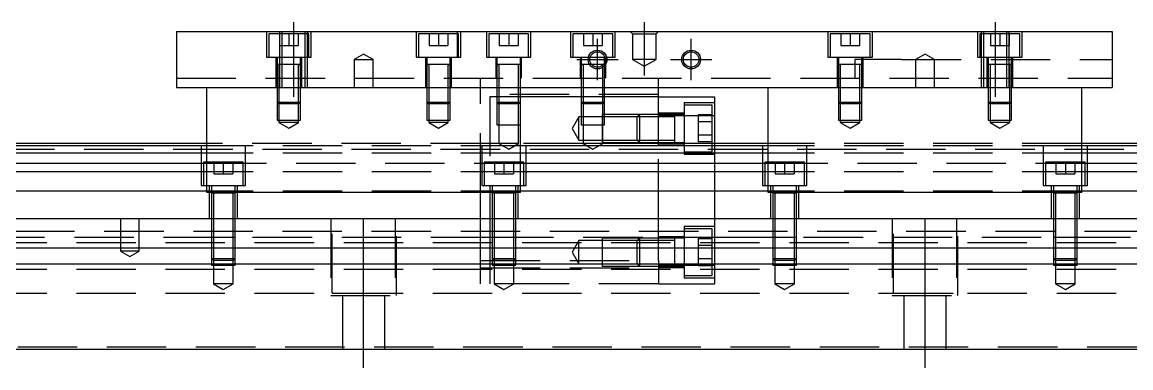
# Model space of a CAD drawing. Extents: x -20 to 930, y -279 to 102.
# Drawn here: x 217 to 454, y -243 to -169 of the extents above; entities that cross this region are included whole.
import ezdxf

# ---------------------------------------------------------------- set-up
doc = ezdxf.new("R2010")
doc.units = 0
doc.linetypes.add('CENTER', pattern=[50.8, 31.75, -6.35, 6.35, -6.35])
doc.linetypes.add('DASHED', pattern=[19.05, 12.7, -6.35])
doc.layers.get('0').update_dxf_attribs({"linetype": 'CONTINUOUS'})
doc.layers.add('CENTER', color=1, linetype='CENTER')

msp = doc.modelspace()

# ---------------------------------------------------------------- linework, layer by layer
at = {"color": 7, "linetype": 'CONTINUOUS'}
for p, q in [((250, -170.98), (250, -182.98)), ((250, -170.98), (450, -170.98)), ((450, -170.98), (450, -182.98)), ((341.500006, -178.08), (341.229838, -178.08)), ((250, -182.98), (450, -182.98)), ((256.5, -205.48), (256.5, -182.98)), ((323.5, -205.48), (323.5, -182.98)), ((353, -195.48), (353, -182.98)), ((376.5, -205.48), (376.5, -182.98)), ((443.5, -205.48), (443.5, -182.98)), ((353, -184.98), (365, -184.98)), ((365, -184.98), (365, -195.48)), ((256.5, -195.48), (0, -195.48)), ((256.5, -194.98), (28, -194.98)), ((376.5, -195.48), (323.5, -195.48)), ((376.5, -194.98), (365, -194.98)), ((643, -194.98), (443.5, -194.98)), ((700, -195.48), (443.5, -195.48)), ((256.5, -197.019608), (0, -197.019608)), ((376.5, -197.019608), (323.5, -197.019608)), ((700, -197.019608), (443.5, -197.019608)), ((0, -199.140392), (256.5, -199.140392)), ((256.5, -201.050532), (0, -201.050532)), ((323.5, -199.140392), (376.5, -199.140392)), ((376.5, -201.050532), (323.5, -201.050532)), ((443.5, -199.140392), (700, -199.140392)), ((700, -201.050532), (443.5, -201.050532)), ((256.5, -205.161934), (0, -205.161934)), ((323.5, -205.48), (256.5, -205.48)), ((376.5, -205.161934), (323.5, -205.161934)), ((443.5, -205.48), (376.5, -205.48)), ((700, -205.161934), (443.5, -205.161934)), ((0, -210.98), (700, -210.98)), ((0, -217.28), (700, -217.28)), ((0, -220.68), (700, -220.68)), ((0, -238.98), (700, -238.98))]:
    msp.add_line(p, q, dxfattribs=at)
at = {"color": 3, "linetype": 'DASHED'}
for p, q in [((269.25, -170.98), (269.25, -176.48)), ((278.25, -171.48), (269.75, -171.48)), ((269.75, -171.48), (269.75, -176.48)), ((272, -171.48), (272, -173.98)), ((272.000006, -170.98), (272.000006, -182.98)), ((272.5, -170.98), (272.5, -182.98)), ((274, -171.48), (274, -173.98)), ((276, -171.48), (276, -173.98)), ((277.5, -182.98), (277.5, -170.98)), ((277.999994, -182.98), (277.999994, -170.98)), ((278.000006, -170.98), (278.000006, -171.48)), ((278.000006, -171.48), (278.000006, -176.48)), ((278.25, -176.48), (278.25, -171.48)), ((278.75, -176.48), (278.75, -170.98)), ((301.25, -170.98), (301.25, -176.48)), ((310.25, -171.48), (301.75, -171.48)), ((301.75, -171.48), (301.75, -176.48)), ((304, -171.48), (304, -173.98)), ((306, -171.48), (306, -173.98)), ((308, -171.48), (308, -173.98)), ((310.000006, -170.98), (310.000006, -171.48)), ((310.000006, -171.48), (310.000006, -176.48)), ((310.25, -176.48), (310.25, -171.48)), ((310.75, -176.48), (310.75, -170.98)), ((316.25, -170.98), (316.25, -176.48)), ((325.25, -171.48), (316.75, -171.48)), ((316.75, -171.48), (316.75, -176.48)), ((319, -171.48), (319, -173.98)), ((321, -171.48), (321, -173.98)), ((323, -171.48), (323, -173.98)), ((325.25, -176.48), (325.25, -171.48)), ((325.75, -176.48), (325.75, -170.98)), ((334.25, -170.98), (334.25, -176.48)), ((343.25, -171.48), (334.75, -171.48)), ((334.75, -171.48), (334.75, -176.48)), ((337, -171.48), (337, -173.98)), ((339, -171.48), (339, -173.98)), ((341, -171.48), (341, -173.98)), ((343.25, -176.48), (343.25, -171.48)), ((343.75, -176.48), (343.75, -170.98)), ((347.5, -171.48), (347, -170.98)), ((347.5, -171.48), (347.5, -176.98)), ((347.5, -171.48), (352.5, -171.48)), ((352.5, -171.48), (353, -170.98)), ((352.5, -176.98), (352.5, -171.48)), ((389.25, -170.98), (389.25, -176.48)), ((398.25, -171.48), (389.75, -171.48)), ((389.75, -171.48), (389.75, -176.48)), ((392, -171.48), (392, -173.98)), ((394, -171.48), (394, -173.98)), ((396, -171.48), (396, -173.98)), ((398.25, -176.48), (398.25, -171.48)), ((398.75, -176.48), (398.75, -170.98)), ((421.25, -170.98), (421.25, -176.48)), ((430.25, -171.48), (421.75, -171.48)), ((421.75, -171.48), (421.75, -176.48)), ((422.000006, -170.98), (422.000006, -182.98)), ((422.5, -170.98), (422.5, -182.98)), ((424, -171.48), (424, -173.98)), ((426, -171.48), (426, -173.98)), ((427.5, -182.98), (427.5, -170.98)), ((427.999994, -182.98), (427.999994, -170.98)), ((428, -171.48), (428, -173.98)), ((430.25, -176.48), (430.25, -171.48)), ((430.75, -176.48), (430.75, -170.98)), ((272, -173.98), (274, -173.98)), ((274, -173.98), (276, -173.98)), ((304, -173.98), (306, -173.98)), ((306, -173.98), (308, -173.98)), ((319, -173.98), (321, -173.98)), ((321, -173.98), (323, -173.98)), ((337, -173.98), (339, -173.98)), ((339, -173.98), (341, -173.98)), ((392, -173.98), (394, -173.98)), ((394, -173.98), (396, -173.98)), ((424, -173.98), (426, -173.98)), ((426, -173.98), (428, -173.98)), ((269.25, -176.48), (278.75, -176.48)), ((271.25, -176.48), (271.25, -182.98)), ((271.5, -176.48), (271.5, -178.08)), ((276.5, -178.08), (276.5, -176.48)), ((276.75, -182.98), (276.75, -176.48)), ((290, -175.8253), (288, -176.98)), ((288, -176.98), (290, -176.98)), ((288, -176.98), (288, -182.98)), ((292, -176.98), (290, -175.8253)), ((290, -176.98), (292, -176.98)), ((292, -182.98), (292, -176.98)), ((301.25, -176.48), (310.75, -176.48)), ((303.25, -176.48), (303.25, -182.98)), ((303.5, -176.48), (303.5, -178.08)), ((308.5, -178.08), (308.5, -176.48)), ((308.75, -182.98), (308.75, -176.48)), ((316.25, -176.48), (325.75, -176.48)), ((318.25, -176.48), (318.25, -180.98)), ((318.5, -176.48), (318.5, -178.08)), ((323.5, -178.08), (323.5, -176.48)), ((323.75, -180.98), (323.75, -176.48)), ((334.25, -176.48), (343.75, -176.48)), ((336.25, -176.48), (336.25, -180.98)), ((336.5, -176.48), (336.5, -178.08)), ((341.5, -177.667386), (341.5, -176.48)), ((341.5, -178.08), (341.5, -177.667386)), ((341.75, -180.98), (341.75, -176.48)), ((352.5, -176.98), (347.5, -176.98)), ((347.5, -176.98), (350, -178.423376)), ((350, -178.423376), (352.5, -176.98)), ((389.25, -176.48), (398.75, -176.48)), ((391.25, -176.48), (391.25, -182.98)), ((391.5, -176.48), (391.5, -178.08)), ((395, -176.98), (395, -180.98)), ((405, -176.98), (395, -176.98)), ((396.5, -178.08), (396.5, -176.48)), ((396.75, -182.98), (396.75, -176.48)), ((405, -176.98), (450, -176.98)), ((410, -175.8253), (408, -176.98)), ((408, -176.98), (410, -176.98)), ((408, -176.98), (408, -182.98)), ((412, -176.98), (410, -175.8253)), ((410, -176.98), (412, -176.98)), ((412, -182.98), (412, -176.98)), ((421.25, -176.48), (430.75, -176.48)), ((423.25, -176.48), (423.25, -182.98)), ((423.5, -176.48), (423.5, -178.08)), ((428.5, -178.08), (428.5, -176.48)), ((428.75, -182.98), (428.75, -176.48)), ((271.5, -178.075), (271.5, -178.08)), ((276.5, -178.08), (271.5, -178.08)), ((271.5, -178.08), (271.5, -178.085)), ((271.5, -178.08), (271.5, -182.97998)), ((271.9, -178.08), (271.9, -182.97998)), ((276.1, -182.97998), (276.1, -178.08)), ((276.242602, -178.08), (276.5, -178.08)), ((276.5, -178.08), (276.5, -178.075)), ((276.5, -178.085), (276.5, -178.08)), ((276.5, -182.97998), (276.5, -178.08)), ((303.5, -178.075), (303.5, -178.08)), ((308.5, -178.08), (303.5, -178.08)), ((303.5, -178.08), (303.5, -178.085)), ((303.5, -178.08), (303.5, -182.97998)), ((303.9, -178.08), (303.9, -182.97998)), ((308.1, -182.97998), (308.1, -178.08)), ((308.242602, -178.08), (308.5, -178.08)), ((308.5, -178.08), (308.5, -178.075)), ((308.5, -178.085), (308.5, -178.08)), ((308.5, -182.97998), (308.5, -178.08)), ((318.5, -178.075), (318.5, -178.08)), ((318.5, -178.08), (318.757448, -178.08)), ((323.5, -178.08), (318.5, -178.08)), ((318.5, -178.08), (318.5, -180.97998)), ((318.5, -178.08), (318.5, -178.085)), ((318.9, -178.08), (318.9, -186.48)), ((322.5, -178.075), (322.5, -178.08)), ((322.5, -178.08), (322.5, -178.085)), ((323.1, -186.48), (323.1, -178.08)), ((323.5, -178.08), (323.5, -178.075)), ((323.5, -180.97998), (323.5, -178.08)), ((323.5, -178.085), (323.5, -178.08)), ((336.5, -178.075), (336.5, -178.08)), ((341.5, -178.08), (336.5, -178.08)), ((336.5, -178.08), (336.5, -178.085)), ((336.5, -178.08), (336.5, -180.97998)), ((336.9, -178.08), (336.9, -186.48)), ((341.1, -186.48), (341.1, -178.08)), ((341.242602, -178.08), (341.5, -178.08)), ((341.5, -178.08), (341.5, -178.075)), ((341.5, -178.085), (341.5, -178.08)), ((341.5, -178.302876), (341.5, -178.08)), ((341.5, -180.97998), (341.5, -178.302876)), ((391.5, -178.075), (391.5, -178.08)), ((396.5, -178.08), (391.5, -178.08)), ((391.5, -178.08), (391.5, -178.085)), ((391.5, -178.08), (391.5, -182.97998)), ((391.9, -178.08), (391.9, -186.48)), ((396.1, -186.48), (396.1, -178.08)), ((396.5, -178.08), (396.5, -178.075)), ((396.5, -178.085), (396.5, -178.08)), ((396.5, -182.97998), (396.5, -178.08)), ((423.5, -178.075), (423.5, -178.08)), ((428.5, -178.08), (423.5, -178.08)), ((423.5, -178.08), (423.5, -182.97998)), ((423.5, -178.08), (423.5, -178.085)), ((423.9, -178.08), (423.9, -186.48)), ((428.1, -186.48), (428.1, -178.08)), ((428.5, -178.08), (428.5, -178.075)), ((428.5, -182.97998), (428.5, -178.08)), ((428.5, -178.085), (428.5, -178.08)), ((250, -180.98), (450, -180.98)), ((315, -182.98), (315, -180.98)), ((318.5, -180.98), (318.5, -182.98)), ((318.500006, -180.98), (318.500006, -182.98)), ((323.499994, -182.98), (323.499994, -180.98)), ((323.5, -182.98), (323.5, -180.98)), ((336.5, -180.98), (336.5, -182.98)), ((336.500006, -180.98), (336.500006, -182.98)), ((336.9, -180.98), (341.1, -180.98)), ((341.499994, -182.98), (341.499994, -180.98)), ((341.5, -182.98), (341.5, -180.98)), ((353, -182.98), (353, -180.98)), ((271.5, -182.98), (271.5, -186.08)), ((271.500006, -182.98), (271.500006, -186.080006)), ((271.9, -182.98), (271.9, -186.48)), ((276.1, -186.48), (276.1, -182.98)), ((276.499994, -186.080006), (276.499994, -182.98)), ((276.5, -186.08), (276.5, -182.98)), ((303.5, -182.98), (303.5, -186.08)), ((303.500006, -182.98), (303.500006, -186.080006)), ((303.9, -182.98), (303.9, -186.48)), ((308.1, -186.48), (308.1, -182.98)), ((308.499994, -186.080006), (308.499994, -182.98)), ((308.5, -186.08), (308.5, -182.98)), ((315, -205.48), (315, -182.98)), ((353, -184.48), (315, -184.48)), ((318.5, -182.98), (318.5, -186.08)), ((318.500006, -182.98), (318.500006, -186.080006)), ((323.499994, -186.080006), (323.499994, -182.98)), ((323.5, -186.08), (323.5, -182.98)), ((336.5, -182.98), (336.5, -186.08)), ((336.500006, -182.98), (336.500006, -186.080006)), ((341.499994, -186.080006), (341.499994, -182.98)), ((341.5, -186.08), (341.5, -182.98)), ((391.5, -182.98), (391.5, -186.08)), ((391.500006, -182.98), (391.500006, -186.080006)), ((396.499994, -186.080006), (396.499994, -182.98)), ((396.5, -186.08), (396.5, -182.98)), ((423.5, -182.98), (423.5, -186.08)), ((423.500006, -182.98), (423.500006, -186.080006)), ((428.499994, -186.080006), (428.499994, -182.98)), ((428.5, -186.08), (428.5, -182.98)), ((271.5, -186.08), (276.5, -186.08)), ((271.5, -186.08), (271.9, -186.48)), ((271.500006, -186.08002), (271.500006, -189.98)), ((276.1, -186.48), (271.9, -186.48)), ((271.9, -186.48002), (271.9, -189.98)), ((276.1, -186.48), (276.5, -186.08)), ((276.1, -189.98), (276.1, -186.48002)), ((276.499994, -189.98), (276.499994, -186.08002)), ((303.5, -186.08), (308.5, -186.08)), ((303.5, -186.08), (303.9, -186.48)), ((303.500006, -186.08002), (303.500006, -189.98)), ((308.1, -186.48), (303.9, -186.48)), ((303.9, -186.48002), (303.9, -189.98)), ((308.1, -186.48), (308.5, -186.08)), ((308.1, -189.98), (308.1, -186.48002)), ((308.499994, -189.98), (308.499994, -186.08002)), ((317, -184.98), (317, -203.98)), ((318.5, -184.98), (317, -184.98)), ((318.9, -184.98), (318.5, -184.98)), ((318.5, -186.08), (323.499994, -186.08)), ((318.5, -186.08), (318.9, -186.48)), ((318.500006, -186.08002), (318.500006, -190.98)), ((322.5, -184.98), (318.9, -184.98)), ((322.500006, -186.48), (318.9, -186.48)), ((318.9, -186.48002), (318.9, -190.98)), ((322.9, -184.98), (322.5, -184.98)), ((323.1, -186.48), (322.500006, -186.48)), ((323.1, -184.98), (322.9, -184.98)), ((323.5, -184.98), (323.1, -184.98)), ((323.1, -186.48), (323.5, -186.08)), ((323.1, -190.98), (323.1, -186.48002)), ((323.499994, -186.48), (323.499994, -186.08002)), ((323.499994, -189.98), (323.499994, -186.48)), ((327.1, -184.98), (323.5, -184.98)), ((327.5, -184.98), (327.1, -184.98)), ((336.5, -184.98), (327.5, -184.98)), ((336.9, -184.98), (336.5, -184.98)), ((336.5, -186.08), (341.5, -186.08)), ((336.5, -186.08), (336.9, -186.48)), ((336.500006, -186.08002), (336.500006, -190.98)), ((341.1, -184.98), (336.9, -184.98)), ((341.1, -186.48), (336.9, -186.48)), ((336.9, -186.48002), (336.9, -190.98)), ((341.5, -184.98), (341.1, -184.98)), ((341.1, -186.48), (341.5, -186.08)), ((341.1, -190.98), (341.1, -186.48002)), ((341.499994, -190.98), (341.499994, -186.08002)), ((342.5, -184.98), (341.5, -184.98)), ((353, -184.98), (342.5, -184.98)), ((358.5, -186.23), (358.5, -197.23)), ((365, -186.23), (358.5, -186.23)), ((364.5, -186.73), (358.5, -186.73)), ((364.5, -196.73), (364.5, -186.73)), ((391.5, -186.08), (396.5, -186.08)), ((391.5, -186.08), (391.9, -186.48)), ((391.500006, -186.08002), (391.500006, -189.98)), ((396.1, -186.48), (391.9, -186.48)), ((391.9, -186.48002), (391.9, -189.98)), ((396.1, -186.48), (396.5, -186.08)), ((396.1, -189.98), (396.1, -186.48002)), ((396.499994, -189.98), (396.499994, -186.08002)), ((423.5, -186.08), (428.5, -186.08)), ((423.5, -186.08), (423.9, -186.48)), ((423.500006, -186.08002), (423.500006, -189.98)), ((428.1, -186.48), (423.9, -186.48)), ((423.9, -186.48002), (423.9, -189.98)), ((428.1, -186.48), (428.5, -186.08)), ((428.1, -189.98), (428.1, -186.48002)), ((428.499994, -189.98), (428.499994, -186.08002)), ((336, -189.23), (334.556624, -191.73)), ((336, -194.23), (336, -189.23)), ((341, -189.23), (336, -189.23)), ((341, -188.730006), (341, -190.848124)), ((341.499994, -188.730006), (341, -188.730006)), ((348.49998, -189.23), (341, -189.23)), ((342.5, -188.730006), (341.499994, -188.730006)), ((348.99998, -188.730006), (342.5, -188.730006)), ((349, -188.73), (348.5, -189.23)), ((348.5, -194.23), (348.5, -189.23)), ((356.5, -189.23), (348.5, -189.23)), ((353, -188.730006), (348.999994, -188.730006)), ((349, -188.73), (349, -194.73)), ((353, -188.73), (349, -188.73)), ((358.5, -188.43), (353, -188.43)), ((353, -188.98), (357.5, -188.98)), ((356.5, -188.73), (353.00002, -188.73)), ((356.5, -188.73), (356.495, -188.73)), ((356.5, -194.73), (356.5, -188.73)), ((356.505, -188.73), (356.5, -188.73)), ((357.5, -188.73), (356.5, -188.73)), ((358.5, -188.73), (357.5, -188.73)), ((357.5, -188.98), (365, -188.98)), ((361.5, -188.843248), (361.5, -190.286624)), ((364.5, -188.843248), (361.5, -188.843248)), ((271.500006, -189.98), (276.499994, -189.98)), ((271.9, -189.98), (271.9, -190.48)), ((276.1, -190.48), (271.9, -190.48)), ((271.9, -190.48), (274, -191.692436)), ((274, -191.692436), (276.1, -190.48)), ((276.1, -190.48), (276.1, -189.98)), ((303.500006, -189.98), (308.499994, -189.98)), ((303.9, -189.98), (303.9, -190.48)), ((308.1, -190.48), (303.9, -190.48)), ((303.9, -190.48), (306, -191.692436)), ((306, -191.692436), (308.1, -190.48)), ((308.1, -190.48), (308.1, -189.98)), ((318.500006, -190.98), (323.499994, -190.98)), ((318.9, -190.98), (318.9, -194.98)), ((323.1, -194.98), (323.1, -190.98)), ((323.499994, -190.98), (323.499994, -189.98)), ((334.556624, -191.73), (336, -194.23)), ((336.500006, -190.98), (341.499994, -190.98)), ((336.9, -190.98), (336.9, -194.98)), ((341, -190.848124), (341, -190.983818)), ((341, -190.983818), (341, -194.729994)), ((341.1, -194.98), (341.1, -190.98)), ((364.5, -190.286624), (361.5, -190.286624)), ((361.5, -190.286624), (361.5, -193.173376)), ((391.500006, -189.98), (396.499994, -189.98)), ((391.9, -189.98), (391.9, -190.48)), ((396.1, -190.48), (391.9, -190.48)), ((391.9, -190.48), (394, -191.692436)), ((394, -191.692436), (396.1, -190.48)), ((396.1, -190.48), (396.1, -189.98)), ((423.500006, -189.98), (428.499994, -189.98)), ((423.9, -189.98), (423.9, -190.48)), ((428.1, -190.48), (423.9, -190.48)), ((423.9, -190.48), (426, -191.692436)), ((426, -191.692436), (428.1, -190.48)), ((428.1, -190.48), (428.1, -189.98)), ((336, -194.23), (341, -194.23)), ((341, -194.23), (348.49998, -194.23)), ((348.5, -194.23), (356.5, -194.23)), ((348.5, -194.23), (349, -194.73)), ((361.5, -193.173376), (361.5, -194.616752)), ((364.5, -193.173376), (361.5, -193.173376)), ((643, -196.23), (25, -196.23)), ((255.25, -195.48), (255.25, -203.98)), ((317, -194.98), (256.5, -194.98)), ((323.5, -195.48), (256.5, -195.48)), ((264.75, -203.98), (264.75, -195.48)), ((315.25, -195.48), (315.25, -203.98)), ((318.9, -194.98), (317, -194.98)), ((323.1, -194.98), (318.9, -194.98)), ((318.9, -194.98), (321, -196.192436)), ((321, -196.192436), (323.1, -194.98)), ((336.9, -194.98), (323.1, -194.98)), ((324.75, -203.98), (324.75, -195.48)), ((341.1, -194.98), (336.9, -194.98)), ((336.9, -194.98), (339, -196.192436)), ((339, -196.192436), (341.1, -194.98)), ((341, -194.729994), (348.99998, -194.729994)), ((353, -194.98), (341.1, -194.98)), ((349, -194.729994), (353, -194.729994)), ((349, -194.73), (353, -194.73)), ((357.5, -194.98), (353, -194.98)), ((353, -195.03), (358.5, -195.03)), ((353, -210.98), (353, -195.48)), ((353.00002, -194.73), (356.5, -194.73)), ((356.495, -194.73), (356.5, -194.73)), ((356.5, -194.73), (356.505, -194.73)), ((356.5, -194.73), (357.5, -194.73)), ((357.5, -194.73), (358.5, -194.73)), ((358.5, -194.98), (357.5, -194.98)), ((365, -194.98), (358.5, -194.98)), ((364.5, -194.616752), (361.5, -194.616752)), ((365, -195.48), (365, -205.48)), ((375.25, -195.48), (375.25, -203.98)), ((443.5, -194.98), (376.5, -194.98)), ((443.5, -195.48), (376.5, -195.48)), ((384.75, -203.98), (384.75, -195.48)), ((435.25, -195.48), (435.25, -203.98)), ((444.75, -203.98), (444.75, -195.48)), ((264.25, -198.98), (255.75, -198.98)), ((255.75, -198.98), (255.75, -203.98)), ((323.5, -197.019608), (256.5, -197.019608)), ((258, -198.98), (258, -201.48)), ((260, -198.98), (260, -201.48)), ((262, -198.98), (262, -201.48)), ((264.25, -203.98), (264.25, -198.98)), ((324.25, -198.98), (315.75, -198.98)), ((315.75, -198.98), (315.75, -203.98)), ((318, -198.98), (318, -201.48)), ((320, -198.98), (320, -201.48)), ((322, -198.98), (322, -201.48)), ((324.25, -203.98), (324.25, -198.98)), ((358.5, -196.73), (364.5, -196.73)), ((358.5, -197.23), (365, -197.23)), ((384.25, -198.98), (375.75, -198.98)), ((375.75, -198.98), (375.75, -203.98)), ((443.5, -197.019608), (376.5, -197.019608)), ((378, -198.98), (378, -201.48)), ((380, -198.98), (380, -201.48)), ((382, -198.98), (382, -201.48)), ((384.25, -203.98), (384.25, -198.98)), ((444.25, -198.98), (435.75, -198.98)), ((435.75, -198.98), (435.75, -203.98)), ((438, -198.98), (438, -201.48)), ((440, -198.98), (440, -201.48)), ((442, -198.98), (442, -201.48)), ((444.25, -203.98), (444.25, -198.98)), ((256.5, -199.140392), (323.5, -199.140392)), ((323.5, -201.050532), (256.5, -201.050532)), ((376.5, -199.140392), (443.5, -199.140392)), ((443.5, -201.050532), (376.5, -201.050532)), ((258, -201.48), (260, -201.48)), ((260, -201.48), (262, -201.48)), ((318, -201.48), (320, -201.48)), ((320, -201.48), (322, -201.48)), ((378, -201.48), (380, -201.48)), ((380, -201.48), (382, -201.48)), ((438, -201.48), (440, -201.48)), ((440, -201.48), (442, -201.48)), ((255.25, -203.98), (264.75, -203.98)), ((323.5, -205.161934), (256.5, -205.161934)), ((257, -203.98), (257, -210.98)), ((257.5, -203.98), (257.5, -205.58)), ((257.5, -205.575), (257.5, -205.58)), ((262.5, -205.58), (257.5, -205.58)), ((257.5, -205.58), (257.5, -205.585)), ((257.5, -205.58), (257.5, -210.97998)), ((257.9, -205.58), (257.9, -210.97998)), ((262.1, -210.97998), (262.1, -205.58)), ((262.5, -205.58), (262.5, -203.98)), ((262.5, -205.58), (262.5, -205.575)), ((262.5, -205.585), (262.5, -205.58)), ((262.5, -210.97998), (262.5, -205.58)), ((263, -210.98), (263, -203.98)), ((315, -210.98), (315, -205.48)), ((315.25, -203.98), (324.75, -203.98)), ((317, -203.98), (317, -210.98)), ((317, -203.98), (317, -210.98)), ((317.5, -203.98), (317.5, -205.58)), ((317.5, -205.575), (317.5, -205.58)), ((322.5, -205.58), (317.5, -205.58)), ((317.5, -205.58), (317.5, -205.585)), ((317.5, -205.58), (317.5, -210.97998)), ((317.9, -205.58), (317.9, -210.97998)), ((322.1, -210.97998), (322.1, -205.58)), ((322.5, -205.58), (322.5, -203.98)), ((322.5, -205.58), (322.5, -205.575)), ((322.5, -205.585), (322.5, -205.58)), ((322.5, -210.97998), (322.5, -205.58)), ((323, -210.98), (323, -203.98)), ((365, -205.48), (365, -210.98)), ((375.25, -203.98), (384.75, -203.98)), ((443.5, -205.161934), (376.5, -205.161934)), ((377, -203.98), (377, -210.98)), ((377.5, -203.98), (377.5, -205.58)), ((377.5, -205.575), (377.5, -205.58)), ((382.5, -205.58), (377.5, -205.58)), ((377.5, -205.58), (377.5, -205.585)), ((377.5, -205.58), (377.5, -210.97998)), ((377.9, -205.58), (377.9, -210.97998)), ((382.1, -210.97998), (382.1, -205.58)), ((382.5, -205.58), (382.5, -203.98)), ((382.5, -205.58), (382.5, -205.575)), ((382.5, -205.585), (382.5, -205.58)), ((382.5, -210.97998), (382.5, -205.58)), ((383, -210.98), (383, -203.98)), ((435.25, -203.98), (444.75, -203.98)), ((437, -203.98), (437, -210.98)), ((437.5, -203.98), (437.5, -205.58)), ((437.5, -205.575), (437.5, -205.58)), ((442.5, -205.58), (437.5, -205.58)), ((437.5, -205.58), (437.5, -205.585)), ((437.5, -205.58), (437.5, -210.97998)), ((437.9, -205.58), (437.9, -210.97998)), ((442.1, -210.97998), (442.1, -205.58)), ((442.5, -205.58), (442.5, -203.98)), ((442.5, -205.58), (442.5, -205.575)), ((442.5, -205.585), (442.5, -205.58)), ((442.5, -210.97998), (442.5, -205.58)), ((443, -210.98), (443, -203.98)), ((238, -210.98), (238, -217.98)), ((242, -217.98), (242, -210.98)), ((257.5, -210.98), (257.5, -217.28)), ((257.500006, -210.98), (257.500006, -217.28)), ((257.9, -210.98), (257.9, -217.28)), ((262.1, -217.28), (262.1, -210.98)), ((262.499994, -217.28), (262.499994, -210.98)), ((262.5, -217.28), (262.5, -210.98)), ((283, -210.98), (283, -227.48)), ((283.291796, -226.98), (283.291796, -210.98)), ((296.708204, -210.98), (296.708204, -226.98)), ((297, -227.48), (297, -210.98)), ((315, -217.28), (315, -210.98)), ((317, -210.98), (317, -217.28)), ((317.5, -210.98), (317.5, -217.28)), ((317.500006, -210.98), (317.500006, -217.28)), ((317.9, -210.98), (317.9, -217.28)), ((322.1, -217.28), (322.1, -210.98)), ((322.499994, -217.28), (322.499994, -210.98)), ((322.5, -217.28), (322.5, -210.98)), ((353, -217.28), (353, -210.98)), ((358.5, -212.73), (358.5, -223.73)), ((365, -212.73), (358.5, -212.73)), ((364.5, -213.23), (358.5, -213.23)), ((364.5, -217.28), (364.5, -213.23)), ((365, -210.98), (365, -217.28)), ((377.5, -210.98), (377.5, -217.28)), ((377.500006, -210.98), (377.500006, -217.28)), ((377.9, -210.98), (377.9, -217.28)), ((382.1, -217.28), (382.1, -210.98)), ((382.499994, -217.28), (382.499994, -210.98)), ((382.5, -217.28), (382.5, -210.98)), ((403, -210.98), (403, -227.48)), ((403.291796, -226.98), (403.291796, -210.98)), ((416.708204, -210.98), (416.708204, -226.98)), ((417, -227.48), (417, -210.98)), ((437.5, -210.98), (437.5, -217.28)), ((437.500006, -210.98), (437.500006, -217.28)), ((437.9, -210.98), (437.9, -217.28)), ((442.1, -217.28), (442.1, -210.98)), ((442.499994, -217.28), (442.499994, -210.98)), ((442.5, -217.28), (442.5, -210.98)), ((25, -213.73), (643, -213.73)), ((56.708204, -214.98), (315, -214.98)), ((257.5, -214.98), (257.9, -214.98)), ((257.9, -214.98), (262.1, -214.98)), ((262.1, -214.98), (262.5, -214.98)), ((315, -214.98), (317, -214.98)), ((317, -214.98), (317.5, -214.98)), ((317.5, -214.98), (317.9, -214.98)), ((317.5, -214.98), (317.9, -214.98)), ((317.9, -214.98), (353, -214.98)), ((317.9, -214.98), (322.1, -214.98)), ((322.1, -214.98), (322.5, -214.98)), ((341, -215.230006), (341, -220.68)), ((348.99998, -215.230006), (341, -215.230006)), ((349, -215.23), (348.5, -215.73)), ((349, -215.23), (349, -220.68)), ((353, -215.23), (349, -215.23)), ((353, -215.230006), (349, -215.230006)), ((358.5, -214.93), (353, -214.93)), ((353, -214.98), (358.5, -214.98)), ((356.505, -215.23), (353.00002, -215.23)), ((358.5, -215.23), (356.495, -215.23)), ((356.5, -221.23), (356.5, -215.23)), ((358.5, -214.98), (364.5, -214.98)), ((361.5, -215.343248), (361.5, -216.786624)), ((364.5, -215.343248), (361.5, -215.343248)), ((364.5, -214.98), (365, -214.98)), ((365, -214.98), (617.5, -214.98)), ((377.5, -214.98), (377.9, -214.98)), ((377.9, -214.98), (382.1, -214.98)), ((382.1, -214.98), (382.5, -214.98)), ((437.5, -214.98), (437.9, -214.98)), ((437.9, -214.98), (442.1, -214.98)), ((442.1, -214.98), (442.5, -214.98)), ((0, -216.13), (700, -216.13)), ((242, -217.98), (238, -217.98)), ((238, -217.98), (240, -219.1347)), ((240, -219.1347), (242, -217.98)), ((257.5, -217.28), (257.5, -219.58)), ((257.500006, -217.28), (257.500006, -219.580006)), ((257.9, -217.28), (257.9, -219.98)), ((262.1, -219.98), (262.1, -217.28)), ((262.499994, -219.580006), (262.499994, -217.28)), ((262.5, -219.58), (262.5, -217.28)), ((315, -219.98), (315, -217.28)), ((317, -217.28), (317, -220.68)), ((317.5, -217.28), (317.5, -219.58)), ((317.500006, -217.28), (317.500006, -219.580006)), ((317.9, -217.28), (317.9, -219.98)), ((322.1, -219.98), (322.1, -217.28)), ((322.499994, -219.580006), (322.499994, -217.28)), ((322.5, -219.58), (322.5, -217.28)), ((336, -215.73), (334.556624, -218.23)), ((336, -220.73), (336, -215.73)), ((341, -215.73), (336, -215.73)), ((348.49998, -215.73), (341, -215.73)), ((348.5, -220.68), (348.5, -215.73)), ((356.5, -215.73), (348.5, -215.73)), ((353, -219.98), (353, -217.28)), ((364.5, -216.786624), (361.5, -216.786624)), ((361.5, -216.786624), (361.5, -219.673376)), ((364.5, -220.68), (364.5, -217.28)), ((365, -217.28), (365, -220.68)), ((377.5, -217.28), (377.5, -219.58)), ((377.500006, -217.28), (377.500006, -219.580006)), ((377.9, -217.28), (377.9, -219.98)), ((382.1, -219.98), (382.1, -217.28)), ((382.499994, -219.580006), (382.499994, -217.28)), ((382.5, -219.58), (382.5, -217.28)), ((437.5, -217.28), (437.5, -219.58)), ((437.500006, -217.28), (437.500006, -219.580006)), ((437.9, -217.28), (437.9, -219.98)), ((442.1, -219.98), (442.1, -217.28)), ((442.499994, -219.580006), (442.499994, -217.28)), ((442.5, -219.58), (442.5, -217.28)), ((257.5, -219.58), (262.5, -219.58)), ((257.5, -219.58), (257.9, -219.98)), ((257.500006, -219.58002), (257.500006, -220.68)), ((262.1, -219.98), (257.9, -219.98)), ((257.9, -219.98002), (257.9, -220.98)), ((262.1, -219.98), (262.5, -219.58)), ((262.1, -220.98), (262.1, -219.98002)), ((262.499994, -220.68), (262.499994, -219.58002)), ((315, -220.68), (315, -219.98)), ((315, -219.98), (353, -219.98)), ((317.5, -219.58), (322.5, -219.58)), ((317.5, -219.58), (317.9, -219.98)), ((317.500006, -219.58002), (317.500006, -220.68)), ((322.1, -219.98), (317.9, -219.98)), ((317.9, -219.98002), (317.9, -220.98)), ((322.1, -219.98), (322.5, -219.58)), ((322.1, -220.98), (322.1, -219.98002)), ((322.499994, -220.68), (322.499994, -219.58002)), ((334.556624, -218.23), (336, -220.73)), ((353, -219.98), (353, -220.68)), ((361.5, -219.673376), (361.5, -221.116752)), ((364.5, -219.673376), (361.5, -219.673376)), ((377.5, -219.58), (382.5, -219.58)), ((377.5, -219.58), (377.9, -219.98)), ((377.500006, -219.58002), (377.500006, -220.68)), ((382.1, -219.98), (377.9, -219.98)), ((377.9, -219.98002), (377.9, -220.98)), ((382.1, -219.98), (382.5, -219.58)), ((382.1, -220.98), (382.1, -219.98002)), ((382.499994, -220.68), (382.499994, -219.58002)), ((437.5, -219.58), (442.5, -219.58)), ((437.5, -219.58), (437.9, -219.98)), ((437.500006, -219.58002), (437.500006, -220.68)), ((442.1, -219.98), (437.9, -219.98)), ((437.9, -219.98002), (437.9, -220.98)), ((442.1, -219.98), (442.5, -219.58)), ((442.1, -220.98), (442.1, -219.98002)), ((442.499994, -220.68), (442.499994, -219.58002)), ((0, -221.83), (700, -221.83)), ((257.500006, -220.68), (257.500006, -220.98)), ((257.500006, -220.98), (262.499994, -220.98)), ((257.9, -220.98), (257.9, -224.98)), ((262.1, -224.98), (262.1, -220.98)), ((262.499994, -220.98), (262.499994, -220.68)), ((315, -224.98), (315, -220.68)), ((315, -221.60077), (353, -221.60077)), ((315, -221.60077), (317, -221.60077)), ((317, -220.68), (317, -224.98)), ((317.500006, -220.68), (317.500006, -220.98)), ((317.500006, -220.98), (322.499994, -220.98)), ((317.9, -220.98), (317.9, -224.98)), ((322.1, -224.98), (322.1, -220.98)), ((322.499994, -220.98), (322.499994, -220.68)), ((336, -220.73), (341, -220.73)), ((341, -220.68), (341, -221.229994)), ((341, -220.73), (348.49998, -220.73)), ((341, -221.229994), (348.99998, -221.229994)), ((348.5, -220.73), (348.5, -220.68)), ((348.5, -220.73), (356.5, -220.73)), ((348.5, -220.73), (349, -221.23)), ((348.999994, -221.229994), (353, -221.229994)), ((349, -220.68), (349, -221.23)), ((349, -221.23), (353, -221.23)), ((353, -220.68), (353, -224.98)), ((353, -220.98), (365, -220.98)), ((353, -221.53), (358.5, -221.53)), ((353.00002, -221.23), (356.5, -221.23)), ((356.495, -221.23), (356.5, -221.23)), ((356.5, -221.23), (356.505, -221.23)), ((356.5, -221.23), (358.5, -221.23)), ((364.5, -221.116752), (361.5, -221.116752)), ((364.5, -223.23), (364.5, -220.68)), ((365, -220.68), (365, -220.98)), ((365, -220.98), (365, -224.98)), ((377.500006, -220.68), (377.500006, -220.98)), ((377.500006, -220.98), (382.499994, -220.98)), ((377.9, -220.98), (377.9, -224.98)), ((382.1, -224.98), (382.1, -220.98)), ((382.499994, -220.98), (382.499994, -220.68)), ((437.500006, -220.68), (437.500006, -220.98)), ((437.500006, -220.98), (442.499994, -220.98)), ((437.9, -220.98), (437.9, -224.98)), ((442.1, -224.98), (442.1, -220.98)), ((442.499994, -220.98), (442.499994, -220.68)), ((262.1, -224.98), (257.9, -224.98)), ((257.9, -224.98), (260, -226.192436)), ((260, -226.192436), (262.1, -224.98)), ((353, -224.98), (315, -224.98)), ((322.1, -224.98), (317.9, -224.98)), ((317.9, -224.98), (320, -226.192436)), ((320, -226.192436), (322.1, -224.98)), ((353, -224.98), (365, -224.98)), ((358.5, -223.23), (364.5, -223.23)), ((358.5, -223.73), (365, -223.73)), ((382.1, -224.98), (377.9, -224.98)), ((377.9, -224.98), (380, -226.192436)), ((380, -226.192436), (382.1, -224.98)), ((442.1, -224.98), (437.9, -224.98)), ((437.9, -224.98), (440, -226.192436)), ((440, -226.192436), (442.1, -224.98)), ((0, -226.98), (700, -226.98)), ((283, -227.48), (297, -227.48)), ((283.291796, -226.98), (296.708204, -226.98)), ((285.5, -227.48), (285.5, -238.98)), ((294.5, -238.98), (294.5, -227.48)), ((403, -227.48), (417, -227.48)), ((403.291796, -226.98), (416.708204, -226.98)), ((405.5, -227.48), (405.5, -238.98)), ((414.5, -238.98), (414.5, -227.48)), ((6.499992, -238.48), (700, -238.48))]:
    msp.add_line(p, q, dxfattribs=at)
at = {"color": 3, "linetype": 'CONTINUOUS'}
for centre in [(340, -176.98), (360, -176.98)]:
    msp.add_circle(centre, 2, dxfattribs=at)
at = {"color": 7, "linetype": 'CONTINUOUS'}
for centre in [(340, -176.98), (360, -176.98)]:
    msp.add_circle(centre, 1.65, dxfattribs=at)
at = {"layer": 'CENTER', "color": 1, "linetype": 'CENTER'}
for p, q in [((275, -168.98), (275, -184.98)), ((350, -168.98), (350, -180.423376)), ((425, -168.98), (425, -184.98)), ((340, -181.38), (340, -172.58)), ((360, -181.38), (360, -172.58)), ((335.6, -176.98), (344.4, -176.98)), ((355.6, -176.98), (364.4, -176.98)), ((290, -242.98), (290, -208.98)), ((410, -242.98), (410, -208.98))]:
    msp.add_line(p, q, dxfattribs=at)

doc.saveas('drawing.dxf')
